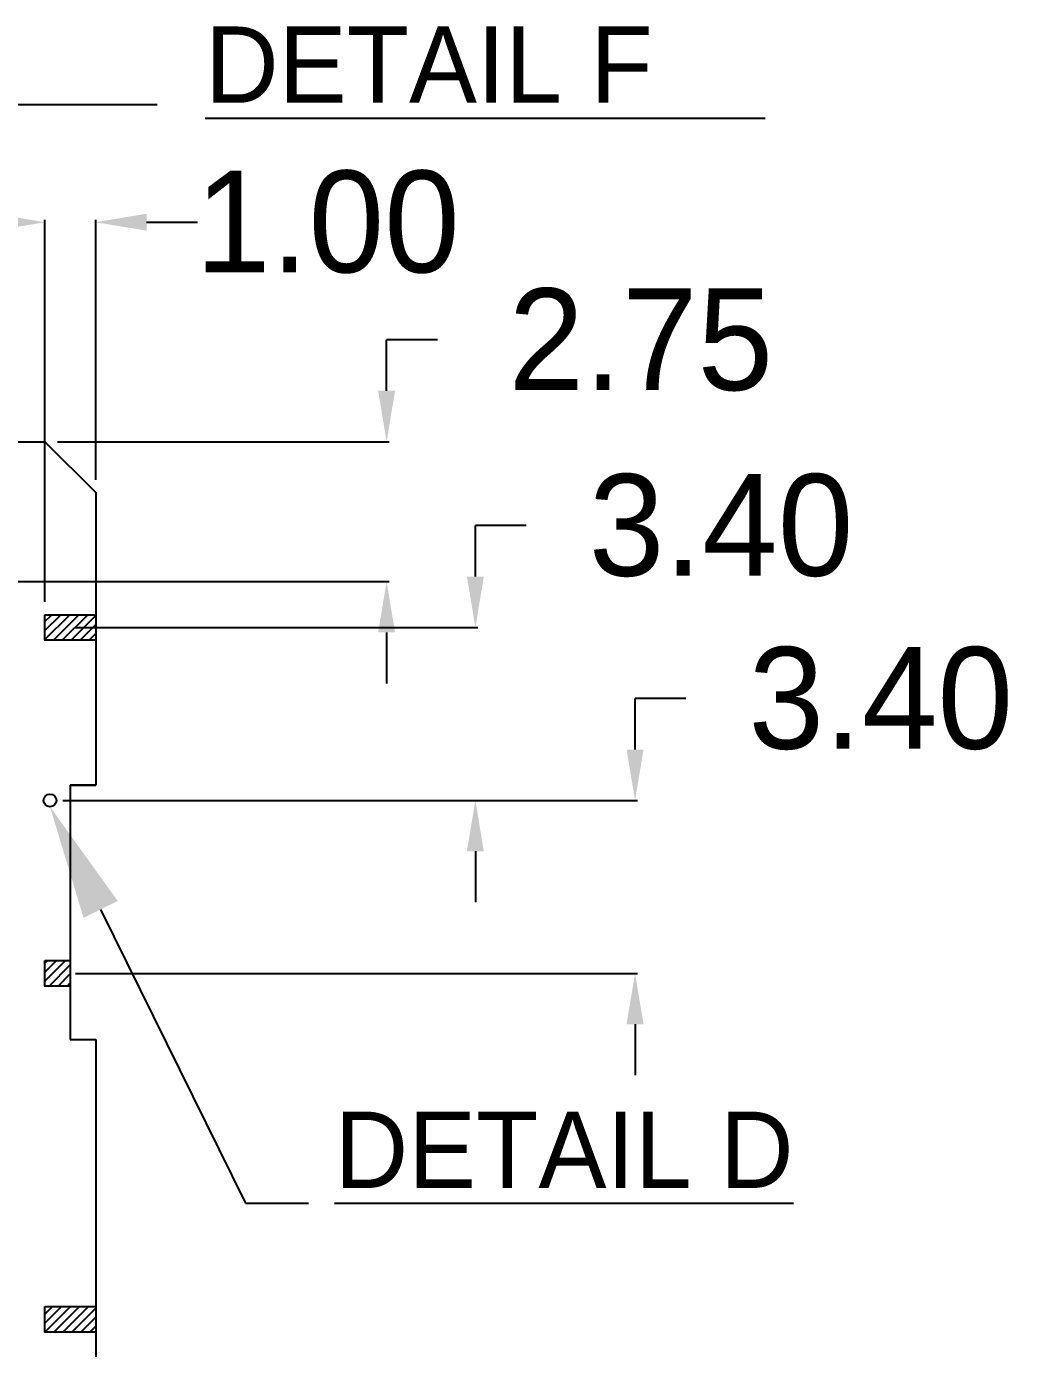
# Model space of a CAD drawing. Extents: x -371 to -96, y -307 to -115.
# Drawn here: x -238.55 to -219.09, y -243.5 to -217.52 of the extents above; entities that cross this region are included whole.
import ezdxf

# ---------------------------------------------------------------- set-up
doc = ezdxf.new("R2010")
doc.units = 0
doc.header["$LTSCALE"] = 5
doc.header["$MEASUREMENT"] = 0
doc.layers.get('0').update_dxf_attribs({"linetype": 'CONTINUOUS'})
doc.layers.get('DEFPOINTS').update_dxf_attribs({"linetype": 'CONTINUOUS'})
doc.layers.add('DIM', color=3, linetype='CONTINUOUS')
doc.layers.add('half_bottom', color=4, linetype='CONTINUOUS')
doc.dimstyles.get("Standard").update_dxf_attribs({"dimtxt": 0.3, "dimasz": 0.2, "dimexe": 0.05, "dimexo": 0.15, "dimgap": 0.05, "dimtad": 0, "dimtoh": 1, "dimdec": 3, "dimdsep": 46, "dimtxsty": 'STANDARD', "dimcen": 0.5, "dimadec": 0, "dimazin": 0, "dimtfac": 1, "dimtdec": 3, "dimtofl": 0, "dimtmove": 0, "dimatfit": 3, "dimfxl": 1, "dimtolj": 1, "dimtzin": 0, "dimarcsym": 0})

# ---------------------------------------------------------------- blocks, each defined once
blk = doc.blocks.new('*D37')
at = {"layer": 'DEFPOINTS', "color": 0, "linetype": 'Continuous', "transparency": 16777216}
for p in [(-28.199, 192.996), (-27.199, 187.683), (-28.199, 185.282)]:
    blk.add_point(p, dxfattribs=at)
at = {"layer": 'DIM', "color": 0, "linetype": 'Continuous', "lineweight": -2, "transparency": 16777216}
for p, q in [((-29.199, 192.996), (-30.199, 192.996)), ((-28.199, 185.532), (-28.199, 193.046)), ((-27.199, 187.933), (-27.199, 193.046)), ((-26.199, 192.996), (-25.199, 192.996))]:
    blk.add_line(p, q, dxfattribs=at)
at = {"layer": 'DIM', "color": 0, "linetype": 'Continuous', "transparency": 16777216}
for points in [[(-29.199, 193.163), (-29.199, 192.83), (-28.199, 192.996)], [(-26.199, 193.163), (-26.199, 192.83), (-27.199, 192.996)]]:
    blk.add_solid(points, dxfattribs=at)
at = {"layer": 'DIM', "color": 0, "linetype": 'Continuous', "transparency": 16777216, "insert": (-22.641, 192.996), "char_height": 2, "attachment_point": 5}
blk.add_mtext('\\A1;1.00', dxfattribs=at)
blk = doc.blocks.new('*D50')
at = {"layer": 'DEFPOINTS', "color": 0, "linetype": 'Continuous', "transparency": 16777216}
for p in [(-28.198, 188.682), (-21.478, 188.682), (-29.299, 185.932)]:
    blk.add_point(p, dxfattribs=at)
at = {"layer": 'DIM', "color": 0, "linetype": 'Continuous', "lineweight": -2, "transparency": 16777216}
for p, q in [((-21.478, 189.682), (-21.478, 190.682)), ((-20.478, 190.682), (-21.478, 190.682)), ((-27.948, 188.682), (-21.428, 188.682)), ((-29.049, 185.932), (-21.428, 185.932)), ((-21.478, 184.932), (-21.478, 183.932))]:
    blk.add_line(p, q, dxfattribs=at)
at = {"layer": 'DIM', "color": 0, "linetype": 'Continuous', "transparency": 16777216}
for points in [[(-21.645, 189.682), (-21.311, 189.682), (-21.478, 188.682)], [(-21.645, 184.932), (-21.311, 184.932), (-21.478, 185.932)]]:
    blk.add_solid(points, dxfattribs=at)
at = {"layer": 'DIM', "color": 0, "linetype": 'Continuous', "transparency": 16777216, "insert": (-16.478, 190.682), "char_height": 2, "attachment_point": 5}
blk.add_mtext('\\A1;2.75', dxfattribs=at)
blk = doc.blocks.new('*D51')
at = {"layer": 'DEFPOINTS', "color": 0, "linetype": 'Continuous', "transparency": 16777216}
for p in [(-27.849, 185.032), (-19.732, 185.032), (-28.099, 181.632)]:
    blk.add_point(p, dxfattribs=at)
at = {"layer": 'DIM', "color": 0, "linetype": 'Continuous', "lineweight": -2, "transparency": 16777216}
for p, q in [((-19.732, 186.032), (-19.732, 187.032)), ((-18.732, 187.032), (-19.732, 187.032)), ((-27.599, 185.032), (-19.682, 185.032)), ((-27.849, 181.632), (-19.682, 181.632)), ((-19.732, 180.632), (-19.732, 179.632))]:
    blk.add_line(p, q, dxfattribs=at)
at = {"layer": 'DIM', "color": 0, "linetype": 'Continuous', "transparency": 16777216}
for points in [[(-19.899, 186.032), (-19.566, 186.032), (-19.732, 185.032)], [(-19.899, 180.632), (-19.566, 180.632), (-19.732, 181.632)]]:
    blk.add_solid(points, dxfattribs=at)
at = {"layer": 'DIM', "color": 0, "linetype": 'Continuous', "transparency": 16777216, "insert": (-14.899, 187.032), "char_height": 2, "attachment_point": 5}
blk.add_mtext('\\A1;3.40', dxfattribs=at)
blk = doc.blocks.new('*D52')
at = {"layer": 'DEFPOINTS', "color": 0, "linetype": 'Continuous', "transparency": 16777216}
for p in [(-28.099, 181.632), (-27.849, 178.232), (-16.591, 178.232)]:
    blk.add_point(p, dxfattribs=at)
at = {"layer": 'DIM', "color": 0, "linetype": 'Continuous', "lineweight": -2, "transparency": 16777216}
for p, q in [((-16.591, 182.632), (-16.591, 183.632)), ((-15.591, 183.632), (-16.591, 183.632)), ((-27.849, 181.632), (-16.541, 181.632)), ((-27.599, 178.232), (-16.541, 178.232)), ((-16.591, 177.232), (-16.591, 176.232))]:
    blk.add_line(p, q, dxfattribs=at)
at = {"layer": 'DIM', "color": 0, "linetype": 'Continuous', "transparency": 16777216}
for points in [[(-16.758, 182.632), (-16.425, 182.632), (-16.591, 181.632)], [(-16.758, 177.232), (-16.425, 177.232), (-16.591, 178.232)]]:
    blk.add_solid(points, dxfattribs=at)
at = {"layer": 'DIM', "color": 0, "linetype": 'Continuous', "transparency": 16777216, "insert": (-11.758, 183.632), "char_height": 2, "attachment_point": 5}
blk.add_mtext('\\A1;3.40', dxfattribs=at)

msp = doc.modelspace()

# ---------------------------------------------------------------- hatches: boundary and pattern name
at = {"layer": 'half_bottom'}
h = msp.add_hatch(dxfattribs=at)
h.set_pattern_fill('ANSI31,_O', color=256)
h.set_pattern_definition([(45, (687.17375, 1e-12), (-0.088388348, 0.088388348), [])])
h.paths.add_polyline_path([(-237.1867, -229.5783), (-237.1867, -229.0783), (-238.1867, -229.0783), (-238.1867, -229.5783)])
h.paths.add_polyline_path([(-237.6867, -236.3783), (-237.6867, -235.8783), (-238.1867, -235.8783), (-238.1867, -236.3783)])
h.paths.add_polyline_path([(-237.1867, -242.6783), (-238.1867, -242.6783), (-238.1867, -243.1783), (-237.1867, -243.1783)])
h.paths.add_polyline_path([(-237.1867, -249.9783), (-237.1867, -249.4783), (-238.1867, -249.4783), (-238.1867, -249.9783)])
h.paths.add_polyline_path([(-237.1867, -256.7783), (-237.1867, -256.2783), (-238.1867, -256.2783), (-238.1867, -256.7783)])
h.paths.add_polyline_path([(-237.1867, -263.5783), (-237.1867, -263.0783), (-238.1867, -263.0783), (-238.1867, -263.5783)])
h.paths.add_polyline_path([(-237.1867, -270.3783), (-237.1867, -269.8783), (-238.1867, -269.8783), (-238.1867, -270.3783)])
h.paths.add_polyline_path([(-237.1867, -277.1783), (-237.1867, -276.6783), (-238.1867, -276.6783), (-238.1867, -277.1783)])
h.paths.add_polyline_path([(-237.6867, -283.9783), (-237.6867, -283.4783), (-238.1867, -283.4783), (-238.1867, -283.9783)])
h.paths.add_polyline_path([(-237.1867, -290.7783), (-237.1867, -290.2783), (-238.1867, -290.2783), (-238.1867, -290.7783)])

# ---------------------------------------------------------------- linework, layer by layer
for p, q in [((-286.7867, -225.6783), (-238.1854, -225.6783)), ((-238.1854, -225.6783), (-237.1867, -226.6771)), ((-237.1867, -226.6771), (-237.1867, -232.4283)), ((-237.1867, -232.4283), (-237.6867, -232.4283)), ((-237.6867, -232.4283), (-237.6867, -237.4283)), ((-237.6867, -232.4283), (-237.1867, -232.4283)), ((-237.6867, -232.4283), (-237.6867, -237.4283)), ((-237.6867, -237.4283), (-237.1867, -237.4283)), ((-237.6867, -237.4283), (-237.1867, -237.4283)), ((-237.1867, -237.4283), (-237.1867, -282.4283)), ((-237.1867, -237.4283), (-237.1867, -282.4283))]:
    msp.add_line(p, q)
msp.add_circle((-238.0867, -232.7283), 0.125)
msp.add_circle((-238.0867, -232.7283), 0.125)
at = {"layer": 'DIM'}
for p, q in [((-238.8889, -219.0483), (-235.9764, -219.0483)), ((-235.0379, -219.3161), (-224.0183, -219.3161))]:
    msp.add_line(p, q, dxfattribs=at)
at = {"layer": 'DIM', "linetype": 'Continuous'}
for p, q in [((-237.0907, -234.8709), (-234.2402, -240.6451)), ((-234.2402, -240.6451), (-232.9991, -240.6451))]:
    msp.add_line(p, q, dxfattribs=at)
msp.add_solid([(-237.4269, -235.0369), (-236.7544, -234.7049), (-238.0867, -232.8533)], dxfattribs=at)
at = {"layer": 'half_bottom'}
for points in [[(-238.1867, -229.0783), (-237.1867, -229.0783), (-237.1867, -229.5783), (-238.1867, -229.5783)], [(-238.1867, -235.8783), (-237.6867, -235.8783), (-237.6867, -236.3783), (-238.1867, -236.3783)], [(-238.1867, -242.6783), (-237.1867, -242.6783), (-237.1867, -243.1783), (-238.1867, -243.1783)]]:
    msp.add_lwpolyline(points, close=True, dxfattribs=at)

# ---------------------------------------------------------------- texts
at = {"layer": 'DIM'}
for s, p in [('DETAIL F', (-235.0379, -219.0161)), ('%%UDETAIL D%%U', (-232.4905, -240.3456))]:
    msp.add_text(s, height=1.5, dxfattribs=at).set_placement(p)

# ---------------------------------------------------------------- dimensions: what is measured, and where the dimension line sits
at = {"layer": 'DIM', "linetype": 'Continuous'}
for base, p1, p2, angle, text, picture, middle in [((-238.1867, -221.364), (-237.1867, -226.6771), (-238.1867, -229.0783), 180, '<>.00', '*D37', (-232.6288, -221.364)), ((-229.7201, -229.3283), (-238.0867, -232.7283), (-237.8367, -229.3283), 90, '<>0', '*D51', (-228.3241, -227.6504)), ((-226.5791, -236.1283), (-238.0867, -232.7283), (-237.8367, -236.1283), 90, '<>0', '*D52', (-225.5931, -231.2638))]:
    dim = msp.add_linear_dim(base=base, p1=p1, p2=p2, angle=angle, text=text, dimstyle='STANDARD', override={"dimtxt": 2, "dimasz": 1, "dimexo": 0.25, "dimgap": 1, "dimdec": 2, "dimtmove": 1}, dxfattribs=at)
    dim.commit()
    dim.dimension.update_dxf_attribs({"geometry": picture, "text_midpoint": middle, "dimtype": 128, "insert": (-209.9878, -414.3604)})
dim = msp.add_linear_dim(base=(-231.4658, -225.6783), p1=(-239.2867, -228.4283), p2=(-238.1854, -225.6783), angle=90, dimstyle='STANDARD', override={"dimtxt": 2, "dimasz": 1, "dimexo": 0.25, "dimgap": 1, "dimdec": 2, "dimtmove": 1}, dxfattribs=at)
dim.commit()
dim.dimension.update_dxf_attribs({"geometry": '*D50', "text_midpoint": (-231.2387, -223.8634), "dimtype": 128, "insert": (-209.9878, -414.3604)})

doc.saveas('drawing.dxf')
